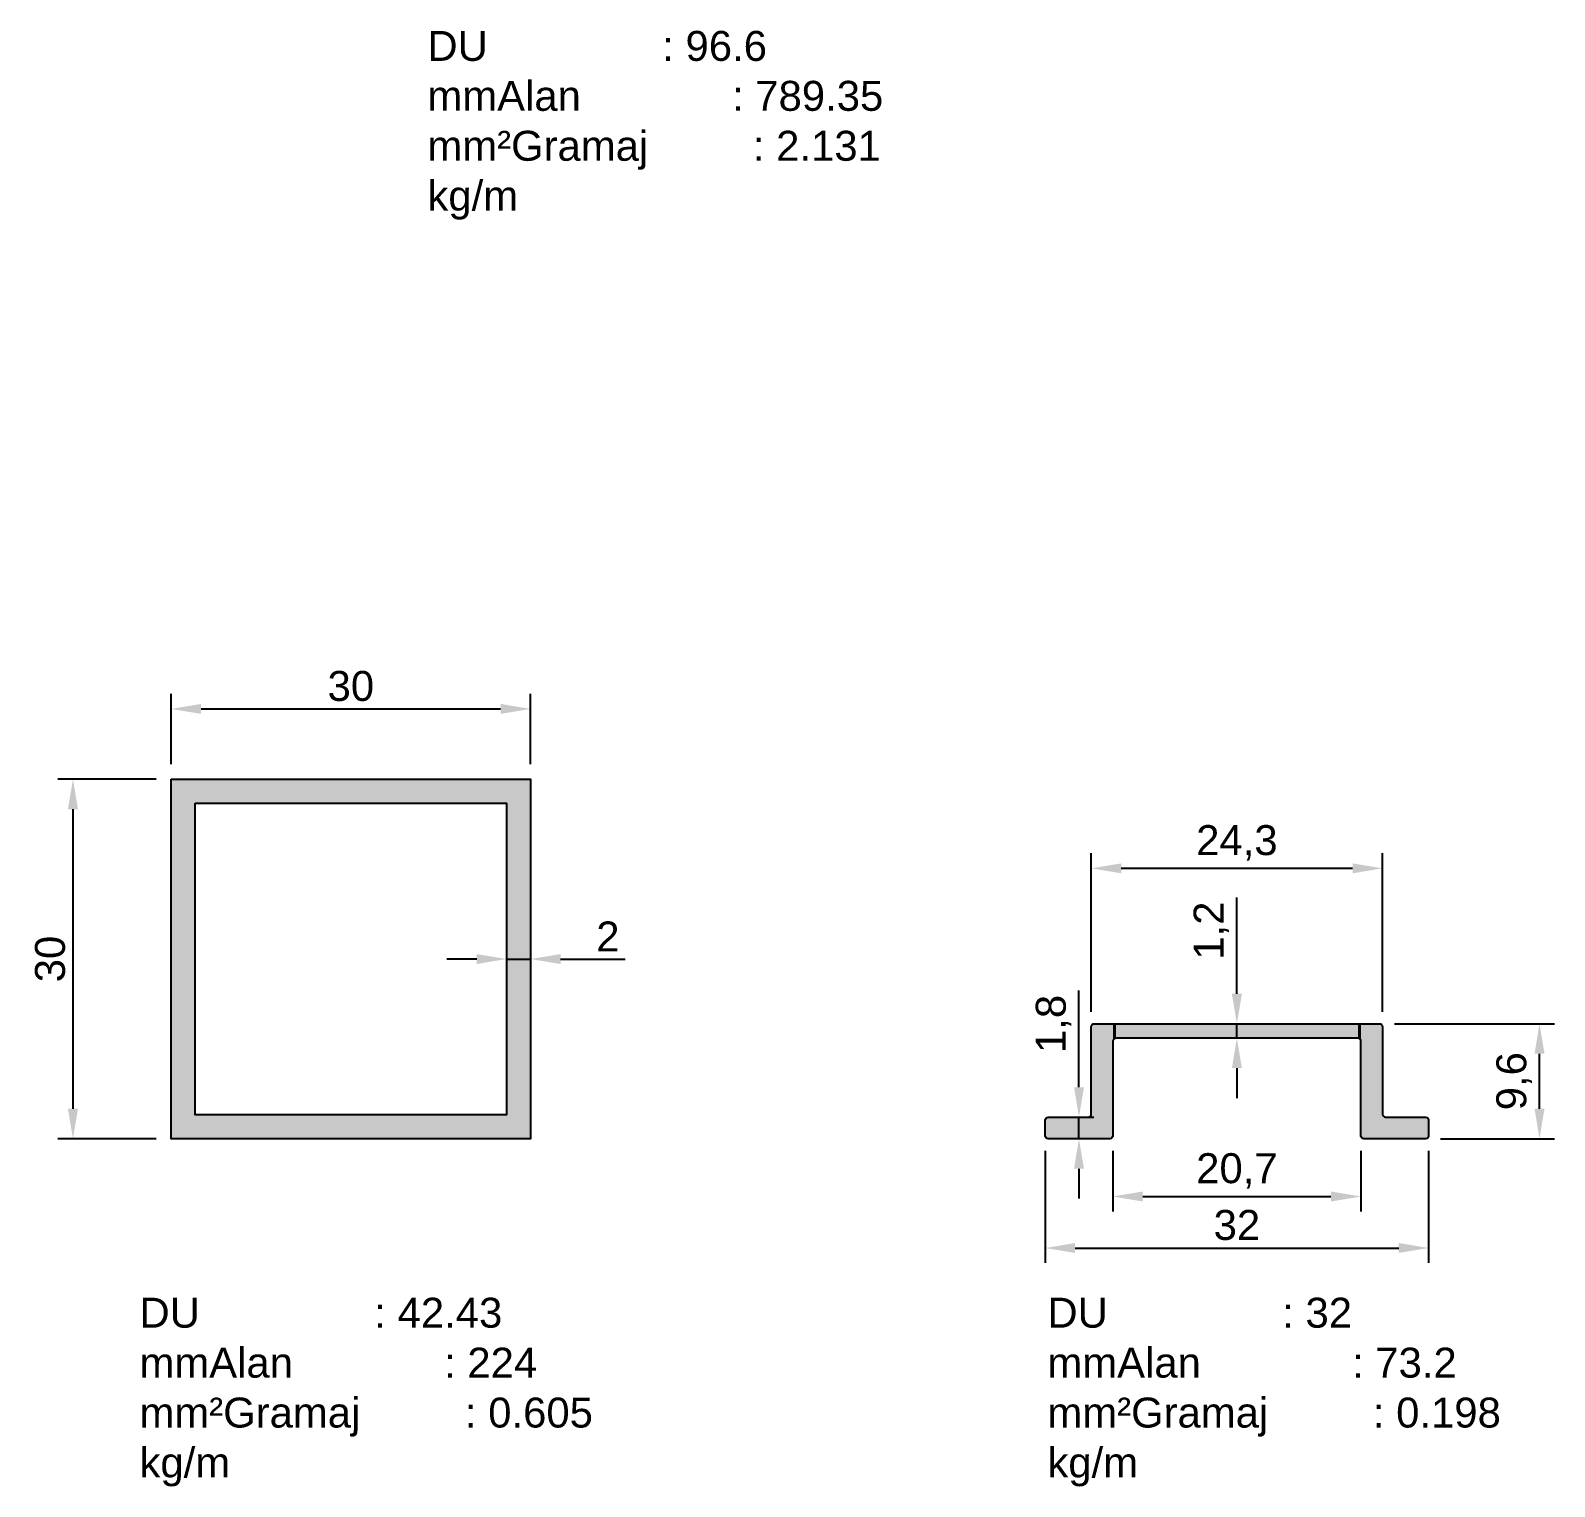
# Model space of a CAD drawing. Extents: x 73 to 823, y -58 to 227.
# Drawn here: x 212.6 to 339.8, y -50 to 71.5 of the extents above; entities that cross this region are included whole.
import ezdxf

# ---------------------------------------------------------------- set-up
doc = ezdxf.new("R2010")
doc.units = 0
doc.layers.get('0').update_dxf_attribs({"linetype": 'CONTINUOUS'})
doc.layers.get('DEFPOINTS').update_dxf_attribs({"linetype": 'CONTINUOUS'})
doc.styles.get("Standard").update_dxf_attribs({"font": 'arial.ttf'})
doc.dimstyles.new('ISO-25', dxfattribs={"dimtxt": 2.5, "dimasz": 2.5, "dimexe": 1.25, "dimexo": 1.25, "dimtad": 1, "dimtxsty": 'STANDARD', "dimcen": 2.5, "dimazin": 3, "dimtfac": 1, "dimtmove": 0, "dimatfit": 3})

# ---------------------------------------------------------------- blocks, each defined once
blk = doc.blocks.new('*U38')
at = {"linetype": 'CONTINUOUS'}
for points in [[(224.31, -20.98), (224.31, 9.02), (226.31, -20.98)], [(226.31, 7.02), (224.31, 9.02), (226.31, 9.02)], [(226.31, -20.98), (224.31, 9.02), (226.31, -18.98)], [(226.31, -18.98), (224.31, 9.02), (226.31, 7.02)], [(226.31, 7.02), (226.31, 9.02), (252.31, 7.02)], [(252.31, 7.02), (226.31, 9.02), (252.31, 9.02)], [(252.31, 7.02), (252.31, 9.02), (254.31, -20.98)], [(254.31, -20.98), (252.31, 9.02), (254.31, 9.02)], [(252.31, -18.98), (252.31, 7.02), (254.31, -20.98)], [(226.31, -20.98), (226.31, -18.98), (252.31, -20.98)], [(252.31, -20.98), (226.31, -18.98), (252.31, -18.98)], [(252.31, -20.98), (252.31, -18.98), (254.31, -20.98)]]:
    blk.add_solid(points, dxfattribs=at)
blk = doc.blocks.new('*D1')
at = {"color": 0}
for p, q in [((223.06, 9.02), (214.87, 9.02)), ((216.12, 6.52), (216.12, -18.48)), ((223.06, -20.98), (214.87, -20.98))]:
    blk.add_line(p, q, dxfattribs=at)
for points in [[(215.7, 6.52), (216.54, 6.52), (216.12, 9.02)], [(215.7, -18.48), (216.54, -18.48), (216.12, -20.98)]]:
    blk.add_solid(points, dxfattribs=at)
at = {"layer": 'DEFPOINTS', "color": 0}
for p in [(224.31, 9.02), (216.12, -20.98), (224.31, -20.98)]:
    blk.add_point(p, dxfattribs=at)
at = {"color": 0, "insert": (214.22, -5.98), "char_height": 2.5, "attachment_point": 5, "rotation": 90}
blk.add_mtext('30', dxfattribs=at)
blk = doc.blocks.new('*D2')
at = {"color": 0}
for p, q in [((224.31, 10.27), (224.31, 16.14)), ((254.31, 10.27), (254.31, 16.14)), ((226.81, 14.89), (251.81, 14.89))]:
    blk.add_line(p, q, dxfattribs=at)
for points in [[(226.81, 15.31), (226.81, 14.48), (224.31, 14.89)], [(251.81, 15.31), (251.81, 14.48), (254.31, 14.89)]]:
    blk.add_solid(points, dxfattribs=at)
at = {"layer": 'DEFPOINTS', "color": 0}
for p in [(254.31, 14.89), (224.31, 9.02), (254.31, 9.02)]:
    blk.add_point(p, dxfattribs=at)
at = {"color": 0, "insert": (239.31, 16.79), "char_height": 2.5, "attachment_point": 5}
blk.add_mtext('30', dxfattribs=at)
blk = doc.blocks.new('*D20')
at = {"color": 0}
for p, q in [((249.81, -5.98), (247.31, -5.98)), ((252.31, -5.98), (254.31, -5.98)), ((256.81, -5.98), (262.21, -5.98))]:
    blk.add_line(p, q, dxfattribs=at)
for points in [[(249.81, -5.57), (249.81, -6.4), (252.31, -5.98)], [(256.81, -5.57), (256.81, -6.4), (254.31, -5.98)]]:
    blk.add_solid(points, dxfattribs=at)
at = {"layer": 'DEFPOINTS', "color": 0}
for p in [(252.31, -5.98), (254.31, -5.98), (254.31, -5.98)]:
    blk.add_point(p, dxfattribs=at)
at = {"color": 0, "insert": (260.76, -4.1), "char_height": 2.5, "attachment_point": 5}
blk.add_mtext('2', dxfattribs=at)
blk = doc.blocks.new('*U45')
at = {"linetype": 'CONTINUOUS'}
for points in [[(301.19, -20.98), (301.16, -11.47), (301.19, -11.44)], [(301.22, -20.98), (301.19, -11.44), (301.22, -11.42)], [(301.19, -20.98), (301.19, -11.44), (301.22, -20.98)], [(301.26, -20.98), (301.22, -11.42), (301.26, -11.4)], [(301.22, -20.98), (301.22, -11.42), (301.26, -20.98)], [(301.31, -20.98), (301.26, -11.4), (301.31, -11.39)], [(301.26, -20.98), (301.26, -11.4), (301.31, -20.98)], [(301.35, -20.98), (301.31, -11.39), (301.35, -11.38)], [(301.31, -20.98), (301.31, -11.39), (301.35, -20.98)], [(301.35, -20.98), (301.35, -11.38), (302.65, -20.98)], [(302.65, -20.98), (301.35, -11.38), (302.65, -11.38)], [(302.65, -20.98), (302.65, -11.38), (302.69, -20.98)], [(302.69, -20.98), (302.65, -11.38), (302.69, -11.38)], [(302.69, -20.98), (302.69, -11.38), (302.73, -20.97)], [(302.73, -20.97), (302.69, -11.38), (302.73, -11.38)], [(302.73, -20.97), (302.73, -11.38), (302.77, -20.95)], [(302.77, -20.95), (302.73, -11.38), (302.77, -11.38)], [(302.77, -20.95), (302.77, -11.38), (302.81, -20.92)], [(302.81, -20.92), (302.77, -11.38), (302.81, -11.38)], [(302.81, -20.92), (302.81, -11.38), (302.84, -20.89)], [(302.84, -20.89), (302.81, -11.38), (302.84, -11.38)], [(302.84, -20.89), (302.84, -11.38), (302.87, -20.86)], [(302.87, -20.86), (302.84, -11.38), (302.87, -11.38)], [(302.87, -20.86), (302.87, -11.38), (302.88, -20.82)], [(302.88, -20.82), (302.87, -11.38), (302.88, -11.38)], [(302.88, -20.82), (302.88, -11.38), (302.9, -20.78)], [(302.9, -20.78), (302.88, -11.38), (302.9, -11.38)], [(302.9, -20.78), (302.9, -11.38), (302.9, -20.73)], [(302.9, -12.83), (302.9, -11.38), (302.9, -11.38)], [(302.9, -12.83), (302.9, -11.38), (302.9, -12.79)], [(302.9, -12.79), (302.9, -11.38), (302.9, -11.38)], [(302.9, -12.79), (302.9, -11.38), (302.91, -12.75)], [(302.91, -12.75), (302.9, -11.38), (302.91, -11.38)], [(302.9, -20.73), (302.9, -11.38), (302.9, -12.83)], [(302.91, -12.75), (302.91, -11.38), (302.93, -12.71)], [(302.93, -12.71), (302.91, -11.38), (302.93, -11.38)], [(302.93, -12.71), (302.93, -11.38), (302.96, -12.67)], [(302.96, -12.67), (302.93, -11.38), (302.96, -11.38)], [(302.96, -12.67), (302.96, -11.38), (302.99, -12.64)], [(302.99, -12.64), (302.96, -11.38), (302.99, -11.38)], [(302.99, -12.64), (302.99, -11.38), (303.02, -12.62)], [(303.02, -12.62), (302.99, -11.38), (303.02, -11.38)], [(303.02, -12.62), (303.02, -11.38), (303.06, -12.6)], [(303.06, -12.6), (303.02, -11.38), (303.06, -11.38)], [(303.06, -12.6), (303.06, -11.38), (303.11, -12.59)], [(303.11, -12.59), (303.06, -11.38), (303.11, -11.38)], [(303.11, -12.59), (303.11, -11.38), (303.15, -12.58)], [(303.15, -12.58), (303.11, -11.38), (303.15, -11.38)], [(303.15, -12.58), (303.15, -11.38), (323.35, -12.58)], [(323.35, -12.58), (303.15, -11.38), (323.35, -11.38)], [(323.35, -12.58), (323.35, -11.38), (323.39, -12.59)], [(323.39, -12.59), (323.35, -11.38), (323.39, -11.38)], [(323.39, -12.59), (323.39, -11.38), (323.43, -12.6)], [(323.43, -12.6), (323.39, -11.38), (323.43, -11.38)], [(323.43, -12.6), (323.43, -11.38), (323.47, -12.62)], [(323.47, -12.62), (323.43, -11.38), (323.47, -11.38)], [(323.47, -12.62), (323.47, -11.38), (323.51, -12.64)], [(323.51, -12.64), (323.47, -11.38), (323.51, -11.38)], [(323.51, -12.64), (323.51, -11.38), (323.54, -12.67)], [(323.54, -12.67), (323.51, -11.38), (323.54, -11.38)], [(323.54, -12.67), (323.54, -11.38), (323.57, -12.71)], [(323.57, -12.71), (323.54, -11.38), (323.57, -11.38)], [(323.57, -12.71), (323.57, -11.38), (323.58, -12.75)], [(323.58, -12.75), (323.57, -11.38), (323.58, -11.38)], [(323.58, -12.75), (323.58, -11.38), (323.6, -12.79)], [(323.6, -12.79), (323.58, -11.38), (323.6, -11.38)], [(323.6, -12.79), (323.6, -11.38), (323.6, -12.83)], [(323.6, -12.83), (323.6, -11.38), (323.6, -11.38)], [(323.6, -12.83), (323.6, -11.38), (323.6, -20.78)], [(323.6, -20.78), (323.6, -11.38), (323.6, -11.38)], [(323.6, -20.78), (323.6, -11.38), (323.61, -20.82)], [(323.61, -20.82), (323.6, -11.38), (323.61, -11.38)], [(323.61, -20.82), (323.61, -11.38), (323.63, -20.86)], [(323.63, -20.86), (323.61, -11.38), (323.63, -11.38)], [(323.63, -20.86), (323.63, -11.38), (323.66, -20.89)], [(323.66, -20.89), (323.63, -11.38), (323.66, -11.38)], [(323.66, -20.89), (323.66, -11.38), (323.69, -20.92)], [(323.69, -20.92), (323.66, -11.38), (323.69, -11.38)], [(323.69, -20.92), (323.69, -11.38), (323.72, -20.95)], [(323.72, -20.95), (323.69, -11.38), (323.72, -11.38)], [(323.72, -20.95), (323.72, -11.38), (323.76, -20.97)], [(323.76, -20.97), (323.72, -11.38), (323.76, -11.38)], [(323.76, -20.97), (323.76, -11.38), (323.81, -20.98)], [(323.81, -20.98), (323.76, -11.38), (323.81, -11.38)], [(323.81, -20.98), (323.81, -11.38), (323.85, -20.98)], [(323.85, -20.98), (323.81, -11.38), (323.85, -11.38)], [(323.85, -20.98), (323.85, -11.38), (325.15, -20.98)], [(325.15, -20.98), (323.85, -11.38), (325.15, -11.38)], [(325.15, -20.98), (325.15, -11.38), (325.19, -20.98)], [(325.19, -20.98), (325.15, -11.38), (325.19, -11.39)], [(325.19, -20.98), (325.19, -11.39), (325.23, -20.98)], [(325.23, -20.98), (325.19, -11.39), (325.23, -11.4)], [(325.23, -20.98), (325.23, -11.4), (325.27, -20.98)], [(325.27, -20.98), (325.23, -11.4), (325.27, -11.42)], [(325.27, -20.98), (325.27, -11.42), (325.31, -20.98)], [(325.31, -20.98), (325.27, -11.42), (325.31, -11.44)], [(325.31, -20.98), (325.31, -11.44), (325.34, -20.98)], [(325.34, -20.98), (325.31, -11.44), (325.34, -11.47)], [(301.11, -20.98), (301.1, -11.59), (301.11, -11.55)], [(301.1, -20.98), (301.1, -11.63), (301.1, -11.59)], [(301.1, -20.98), (301.1, -11.59), (301.11, -20.98)], [(301.1, -18.93), (301.1, -11.63), (301.1, -20.98)], [(301.13, -20.98), (301.11, -11.55), (301.13, -11.51)], [(301.11, -20.98), (301.11, -11.55), (301.13, -20.98)], [(301.16, -20.98), (301.13, -11.51), (301.16, -11.47)], [(301.13, -20.98), (301.13, -11.51), (301.16, -20.98)], [(301.16, -20.98), (301.16, -11.47), (301.19, -20.98)], [(325.34, -20.98), (325.34, -11.47), (325.37, -20.98)], [(325.37, -20.98), (325.34, -11.47), (325.37, -11.51)], [(325.37, -20.98), (325.37, -11.51), (325.38, -20.98)], [(325.38, -20.98), (325.37, -11.51), (325.38, -11.55)], [(325.38, -20.98), (325.38, -11.55), (325.4, -20.98)], [(325.4, -20.98), (325.38, -11.55), (325.4, -11.59)], [(325.4, -20.98), (325.4, -11.59), (325.4, -20.98)], [(325.4, -18.93), (325.4, -11.59), (325.4, -11.63)], [(325.4, -20.98), (325.4, -11.59), (325.4, -18.93)], [(323.6, -20.73), (323.6, -12.83), (323.6, -20.78)], [(301.07, -20.98), (301.04, -19.09), (301.07, -19.06)], [(301.08, -20.98), (301.07, -19.06), (301.08, -19.02)], [(301.07, -20.98), (301.07, -19.06), (301.08, -20.98)], [(301.1, -20.98), (301.08, -19.02), (301.1, -18.98)], [(301.08, -20.98), (301.08, -19.02), (301.1, -20.98)], [(301.1, -20.98), (301.1, -18.98), (301.1, -18.93)], [(301.1, -20.98), (301.1, -18.93), (301.1, -20.98)], [(301.1, -20.98), (301.1, -18.98), (301.1, -20.98)], [(325.4, -20.98), (325.4, -18.93), (325.4, -20.98)], [(325.4, -20.98), (325.4, -18.93), (325.4, -18.98)], [(325.4, -20.98), (325.4, -18.98), (325.41, -20.98)], [(325.41, -20.98), (325.4, -18.98), (325.41, -19.02)], [(325.41, -20.98), (325.41, -19.02), (325.43, -20.98)], [(325.43, -20.98), (325.41, -19.02), (325.43, -19.06)], [(325.43, -20.98), (325.43, -19.06), (325.46, -20.98)], [(325.46, -20.98), (325.43, -19.06), (325.46, -19.09)], [(297.26, -20.82), (297.25, -19.39), (297.26, -19.35)], [(297.25, -20.78), (297.25, -19.43), (297.25, -19.39)], [(297.25, -20.78), (297.25, -19.39), (297.26, -20.82)], [(297.25, -20.73), (297.25, -19.43), (297.25, -20.78)], [(297.28, -20.86), (297.26, -19.35), (297.28, -19.31)], [(297.26, -20.82), (297.26, -19.35), (297.28, -20.86)], [(297.31, -20.89), (297.28, -19.31), (297.31, -19.27)], [(297.28, -20.86), (297.28, -19.31), (297.31, -20.89)], [(297.34, -20.92), (297.31, -19.27), (297.34, -19.24)], [(297.31, -20.89), (297.31, -19.27), (297.34, -20.92)], [(297.37, -20.95), (297.34, -19.24), (297.37, -19.22)], [(297.34, -20.92), (297.34, -19.24), (297.37, -20.95)], [(297.41, -20.97), (297.37, -19.22), (297.41, -19.2)], [(297.37, -20.95), (297.37, -19.22), (297.41, -20.97)], [(297.46, -20.98), (297.41, -19.2), (297.46, -19.19)], [(297.41, -20.97), (297.41, -19.2), (297.46, -20.98)], [(297.5, -20.98), (297.46, -19.19), (297.5, -19.18)], [(297.46, -20.98), (297.46, -19.19), (297.5, -20.98)], [(297.5, -20.98), (297.5, -19.18), (300.85, -20.98)], [(300.85, -20.98), (297.5, -19.18), (300.85, -19.18)], [(300.85, -20.98), (300.85, -19.18), (300.89, -20.98)], [(300.89, -20.98), (300.85, -19.18), (300.89, -19.18)], [(300.93, -20.98), (300.89, -19.18), (300.93, -19.17)], [(300.89, -20.98), (300.89, -19.18), (300.93, -20.98)], [(300.97, -20.98), (300.93, -19.17), (300.97, -19.15)], [(300.93, -20.98), (300.93, -19.17), (300.97, -20.98)], [(301.01, -20.98), (300.97, -19.15), (301.01, -19.12)], [(300.97, -20.98), (300.97, -19.15), (301.01, -20.98)], [(301.04, -20.98), (301.01, -19.12), (301.04, -19.09)], [(301.01, -20.98), (301.01, -19.12), (301.04, -20.98)], [(301.04, -20.98), (301.04, -19.09), (301.07, -20.98)], [(325.46, -20.98), (325.46, -19.09), (325.49, -20.98)], [(325.49, -20.98), (325.46, -19.09), (325.49, -19.12)], [(325.49, -20.98), (325.49, -19.12), (325.52, -20.98)], [(325.52, -20.98), (325.49, -19.12), (325.52, -19.15)], [(325.52, -20.98), (325.52, -19.15), (325.56, -20.98)], [(325.56, -20.98), (325.52, -19.15), (325.56, -19.17)], [(325.56, -20.98), (325.56, -19.17), (325.61, -20.98)], [(325.61, -20.98), (325.56, -19.17), (325.61, -19.18)], [(325.61, -20.98), (325.61, -19.18), (325.65, -20.98)], [(325.65, -20.98), (325.61, -19.18), (325.65, -19.18)], [(325.65, -20.98), (325.65, -19.18), (329, -20.98)], [(329, -20.98), (325.65, -19.18), (329, -19.18)], [(329, -20.98), (329, -19.18), (329.04, -20.98)], [(329.04, -20.98), (329, -19.18), (329.04, -19.19)], [(329.04, -20.98), (329.04, -19.19), (329.08, -20.97)], [(329.08, -20.97), (329.04, -19.19), (329.08, -19.2)], [(329.08, -20.97), (329.08, -19.2), (329.12, -20.95)], [(329.12, -20.95), (329.08, -19.2), (329.12, -19.22)], [(329.12, -20.95), (329.12, -19.22), (329.16, -20.92)], [(329.16, -20.92), (329.12, -19.22), (329.16, -19.24)], [(329.16, -20.92), (329.16, -19.24), (329.19, -20.89)], [(329.19, -20.89), (329.16, -19.24), (329.19, -19.27)], [(329.19, -20.89), (329.19, -19.27), (329.22, -20.86)], [(329.22, -20.86), (329.19, -19.27), (329.22, -19.31)], [(329.22, -20.86), (329.22, -19.31), (329.23, -20.82)], [(329.23, -20.82), (329.22, -19.31), (329.23, -19.35)], [(329.23, -20.82), (329.23, -19.35), (329.25, -20.78)], [(329.25, -20.78), (329.23, -19.35), (329.25, -19.39)], [(329.25, -20.78), (329.25, -19.39), (329.25, -20.73)], [(329.25, -20.73), (329.25, -19.39), (329.25, -19.43)]]:
    blk.add_solid(points, dxfattribs=at)
blk = doc.blocks.new('*D32')
at = {"color": 0}
for p, q in [((313.25, -8.88), (313.25, -0.84)), ((313.25, -12.58), (313.25, -11.38)), ((313.25, -15.08), (313.25, -17.58))]:
    blk.add_line(p, q, dxfattribs=at)
for points in [[(312.83, -8.88), (313.67, -8.88), (313.25, -11.38)], [(312.83, -15.08), (313.67, -15.08), (313.25, -12.58)]]:
    blk.add_solid(points, dxfattribs=at)
at = {"layer": 'DEFPOINTS', "color": 0}
for p in [(313.25, -11.38), (313.25, -11.38), (313.25, -12.58)]:
    blk.add_point(p, dxfattribs=at)
at = {"color": 0, "insert": (311.12, -3.61), "char_height": 2.5, "attachment_point": 5, "rotation": 90}
blk.add_mtext('1,2', dxfattribs=at)
blk = doc.blocks.new('*D33')
at = {"color": 0}
for p, q in [((300.07, -16.68), (300.07, -8.61)), ((298.75, -19.18), (301.32, -19.18)), ((300.07, -20.98), (300.07, -19.18)), ((300.07, -23.48), (300.07, -25.98))]:
    blk.add_line(p, q, dxfattribs=at)
for points in [[(299.66, -16.68), (300.49, -16.68), (300.07, -19.18)], [(299.66, -23.48), (300.49, -23.48), (300.07, -20.98)]]:
    blk.add_solid(points, dxfattribs=at)
at = {"layer": 'DEFPOINTS', "color": 0}
for p in [(297.5, -19.18), (300.07, -19.18), (300.07, -20.98)]:
    blk.add_point(p, dxfattribs=at)
at = {"color": 0, "insert": (297.95, -11.4), "char_height": 2.5, "attachment_point": 5, "rotation": 90}
blk.add_mtext('1,8', dxfattribs=at)
blk = doc.blocks.new('*D34')
at = {"color": 0}
for p, q in [((297.25, -21.98), (297.25, -31.35)), ((329.25, -21.98), (329.25, -31.35)), ((299.75, -30.1), (326.75, -30.1))]:
    blk.add_line(p, q, dxfattribs=at)
for points in [[(299.75, -29.68), (299.75, -30.51), (297.25, -30.1)], [(326.75, -29.68), (326.75, -30.51), (329.25, -30.1)]]:
    blk.add_solid(points, dxfattribs=at)
at = {"layer": 'DEFPOINTS', "color": 0}
for p in [(297.25, -20.73), (329.25, -20.73), (329.25, -30.1)]:
    blk.add_point(p, dxfattribs=at)
at = {"color": 0, "insert": (313.25, -28.19), "char_height": 2.5, "attachment_point": 5}
blk.add_mtext('32', dxfattribs=at)
blk = doc.blocks.new('*D35')
at = {"color": 0}
for p, q in [((302.9, -21.98), (302.9, -27.05)), ((323.6, -21.98), (323.6, -27.05)), ((305.4, -25.8), (321.1, -25.8))]:
    blk.add_line(p, q, dxfattribs=at)
for points in [[(305.4, -25.38), (305.4, -26.22), (302.9, -25.8)], [(321.1, -25.38), (321.1, -26.22), (323.6, -25.8)]]:
    blk.add_solid(points, dxfattribs=at)
at = {"layer": 'DEFPOINTS', "color": 0}
for p in [(302.9, -20.73), (323.6, -20.73), (323.6, -25.8)]:
    blk.add_point(p, dxfattribs=at)
at = {"color": 0, "insert": (313.25, -23.67), "char_height": 2.5, "attachment_point": 5}
blk.add_mtext('20,7', dxfattribs=at)
blk = doc.blocks.new('*D36')
at = {"color": 0}
for p, q in [((301.1, -10.38), (301.1, 2.84)), ((325.4, -10.38), (325.4, 2.84)), ((303.6, 1.59), (322.9, 1.59))]:
    blk.add_line(p, q, dxfattribs=at)
for points in [[(303.6, 2), (303.6, 1.17), (301.1, 1.59)], [(322.9, 2), (322.9, 1.17), (325.4, 1.59)]]:
    blk.add_solid(points, dxfattribs=at)
at = {"layer": 'DEFPOINTS', "color": 0}
for p in [(325.4, 1.59), (301.1, -11.63), (325.4, -11.63)]:
    blk.add_point(p, dxfattribs=at)
at = {"color": 0, "insert": (313.25, 3.71), "char_height": 2.5, "attachment_point": 5}
blk.add_mtext('24,3', dxfattribs=at)
blk = doc.blocks.new('*D37')
at = {"color": 0}
for p, q in [((326.4, -11.38), (339.75, -11.38)), ((338.5, -18.48), (338.5, -13.88)), ((330.25, -20.98), (339.75, -20.98))]:
    blk.add_line(p, q, dxfattribs=at)
for points in [[(338.09, -13.88), (338.92, -13.88), (338.5, -11.38)], [(338.09, -18.48), (338.92, -18.48), (338.5, -20.98)]]:
    blk.add_solid(points, dxfattribs=at)
at = {"layer": 'DEFPOINTS', "color": 0}
for p in [(325.15, -11.38), (338.5, -11.38), (329, -20.98)]:
    blk.add_point(p, dxfattribs=at)
at = {"color": 0, "insert": (336.38, -16.18), "char_height": 2.5, "attachment_point": 5, "rotation": 90}
blk.add_mtext('9,6', dxfattribs=at)

msp = doc.modelspace()

# ---------------------------------------------------------------- linework, layer by layer
for points in [[(224.309, 9.017), (254.309, 9.017), (254.309, -20.983), (224.309, -20.983)], [(226.309, 7.017), (252.309, 7.017), (252.309, -18.983), (226.309, -18.983)]]:
    msp.add_lwpolyline(points, close=True)
msp.add_lwpolyline([(325.399, -18.933, 0.4142136), (325.649, -19.183), (328.999, -19.183, -0.4142136), (329.249, -19.433), (329.249, -20.733, -0.4142136), (328.999, -20.983), (323.849, -20.983, -0.4142136), (323.599, -20.733), (323.599, -12.833, 0.4142136), (323.349, -12.583), (303.149, -12.583, 0.4142136), (302.899, -12.833), (302.899, -20.733, -0.4142136), (302.649, -20.983), (297.499, -20.983, -0.4142136), (297.249, -20.733), (297.249, -19.433, -0.4142136), (297.499, -19.183), (300.849, -19.183, 0.4142136), (301.099, -18.933), (301.099, -11.633, -0.4142136), (301.349, -11.383), (325.149, -11.383, -0.4142136), (325.399, -11.633)], format="xyb", close=True)

# ---------------------------------------------------------------- block references
for name in ['*U38', '*U45']:
    msp.add_blockref(name, (0, 0))

# ---------------------------------------------------------------- texts
at = {"char_height": 2.5, "attachment_point": 1}
for s, width, insert in [('DU               : 96.6 mmAlan             : 789.35 mm²Gramaj         : 2.131 kg/m ', 40.933, (245.7, 71.475)), ('DU               : 42.43 mmAlan             : 224 mm²Gramaj         : 0.605 kg/m ', 38.96297, (221.673, -34.248)), ('DU               : 32 mmAlan             : 73.2 mm²Gramaj         : 0.198 kg/m ', 38.96297, (297.438, -34.248))]:
    msp.add_mtext_dynamic_manual_height_columns(s, width=width, gutter_width=12.5, heights=[-11.631], dxfattribs=dict(at, insert=insert))

# ---------------------------------------------------------------- dimensions: what is measured, and where the dimension line sits
for base, p1, p2, picture, middle in [((254.309, 14.892), (224.309, 9.017), (254.309, 9.017), '*D2', (239.309, 16.795)), ((325.399, 1.586), (301.099, -11.633), (325.399, -11.633), '*D36', (313.249, 3.713)), ((254.309, -5.983), (252.309, -5.983), (254.309, -5.983), '*D20', (260.762, -4.103)), ((323.599, -25.801), (302.899, -20.733), (323.599, -20.733), '*D35', (313.249, -23.674))]:
    dim = msp.add_linear_dim(base=base, p1=p1, p2=p2, dimstyle='ISO-25')
    dim.commit()
    dim.dimension.update_dxf_attribs({"geometry": picture, "text_midpoint": middle})
for base, p1, p2, picture, middle in [((216.119, -20.983), (224.309, 9.017), (224.309, -20.983), '*D1', (214.217, -5.983)), ((313.249, -11.383), (313.249, -12.583), (313.249, -11.383), '*D32', (311.122, -3.613)), ((300.074, -19.183), (300.074, -20.983), (297.499, -19.183), '*D33', (297.947, -11.398)), ((338.505, -11.383), (328.999, -20.983), (325.149, -11.383), '*D37', (336.378, -16.183))]:
    dim = msp.add_linear_dim(base=base, p1=p1, p2=p2, angle=90, dimstyle='ISO-25')
    dim.commit()
    dim.dimension.update_dxf_attribs({"geometry": picture, "text_midpoint": middle})
dim = msp.add_linear_dim(base=(329.249, -30.096), p1=(297.249, -20.733), p2=(329.249, -20.733), dimstyle='ISO-25')
dim.commit()
dim.dimension.update_dxf_attribs({"geometry": '*D34', "text_midpoint": (313.249, -30.096), "dimtype": 160})

doc.saveas('drawing.dxf')
